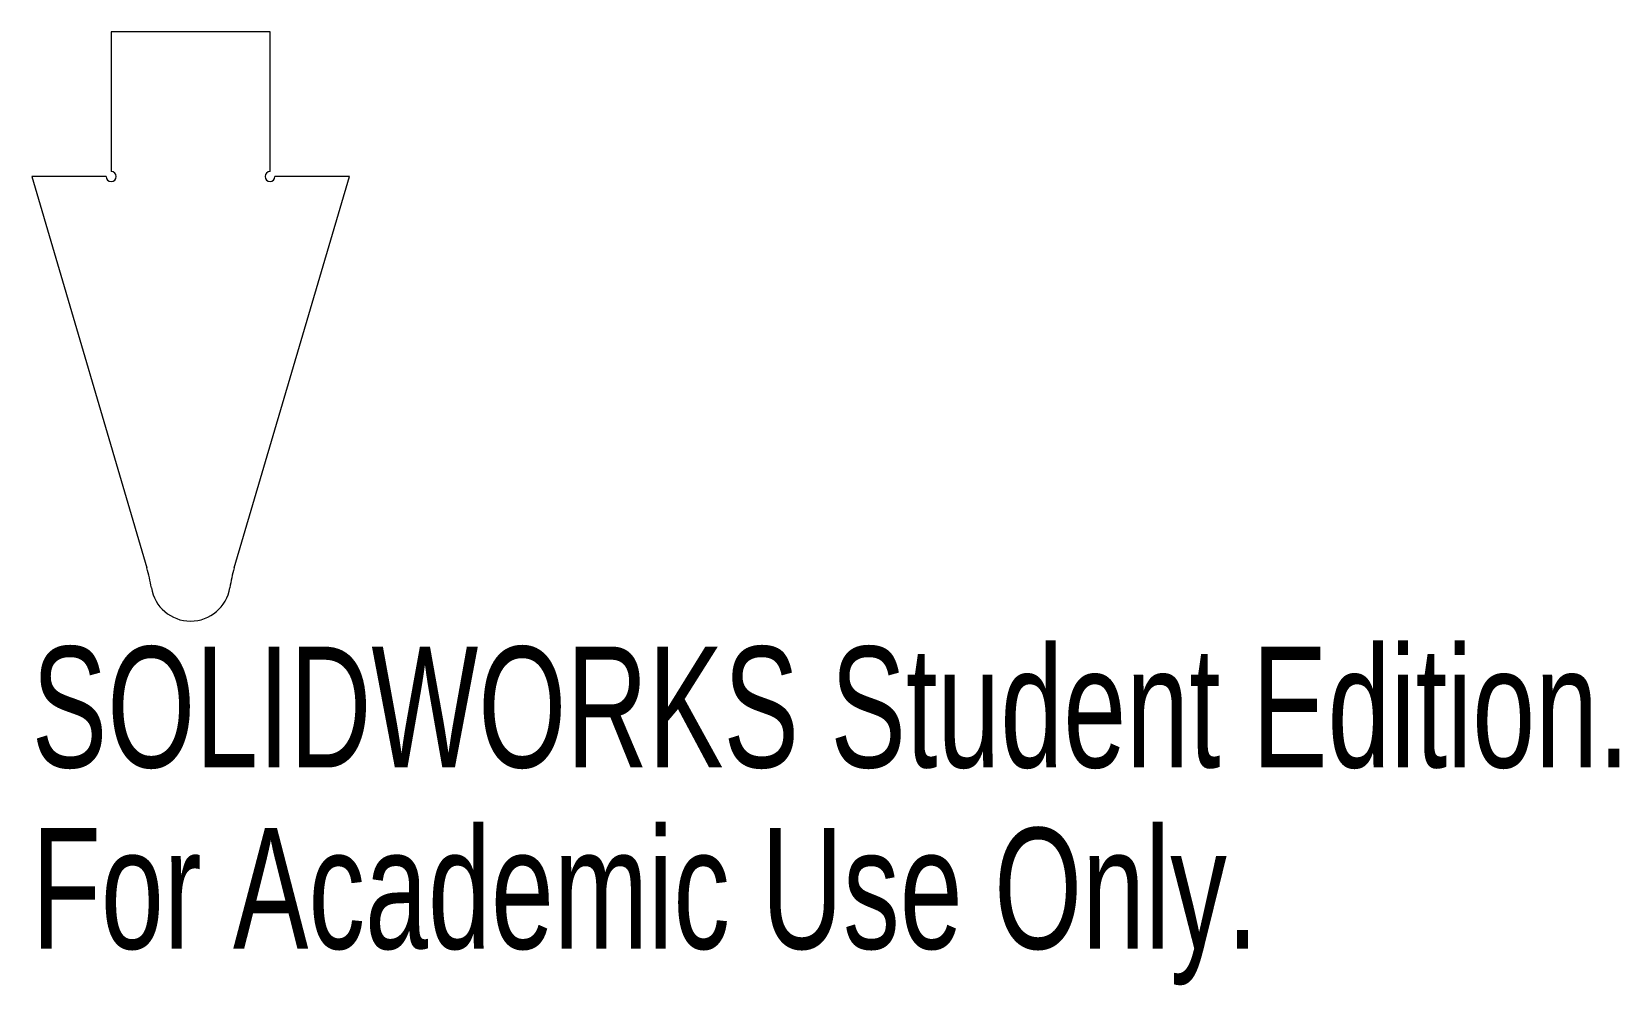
# Model space of a CAD drawing. Header units: inches. Extents: x -0.37 to 2.12, y -1.27 to 0.23.
import ezdxf

# ---------------------------------------------------------------- set-up
doc = ezdxf.new("R2010")
doc.units = ezdxf.units.IN
doc.header["$MEASUREMENT"] = 0
doc.styles.add('SLDTEXTSTYLE0', font='TXT', dxfattribs={"width": 0.7})

msp = doc.modelspace()

# ---------------------------------------------------------------- linework, layer by layer
at = {"color": 7, "linetype": 'Continuous', "lineweight": 15}
for p, q in [((0, 0.228), (-0.25, 0.228)), ((-0.25, 0.228), (-0.25, 0.0078)), ((0, 0.0078), (0, 0.228)), ((-0.2578, 0), (-0.375, 0)), ((-0.375, 0), (-0.1937, -0.6163)), ((-0.0563, -0.6163), (0.125, 0)), ((0.125, 0), (0.0078, 0))]:
    msp.add_line(p, q, dxfattribs=at)
for centre, radius, start, end in [((-0.25, 0), 0.00781, 180, 90), ((0, 0), 0.00781, 90, 0), ((-0.4336, -0.6868), 0.25, 9.0799, 16.3895), ((0.1836, -0.6868), 0.25, 163.6105, 170.9201), ((-0.125, -0.6375), 0.0625, 189.0799, 350.9201)]:
    msp.add_arc(centre, radius, start, end, dxfattribs=at)

# ---------------------------------------------------------------- texts
at = {"color": 7, "linetype": 'Continuous', "char_height": 0.1903, "attachment_point": 1, "style": 'SLDTEXTSTYLE0'}
for s, insert in [('SOLIDWORKS Student Edition.', (-0.375, -0.7401)), ('For Academic Use Only.', (-0.375, -1.0256))]:
    msp.add_mtext(s, dxfattribs=dict(at, insert=insert))

doc.saveas('drawing.dxf')
